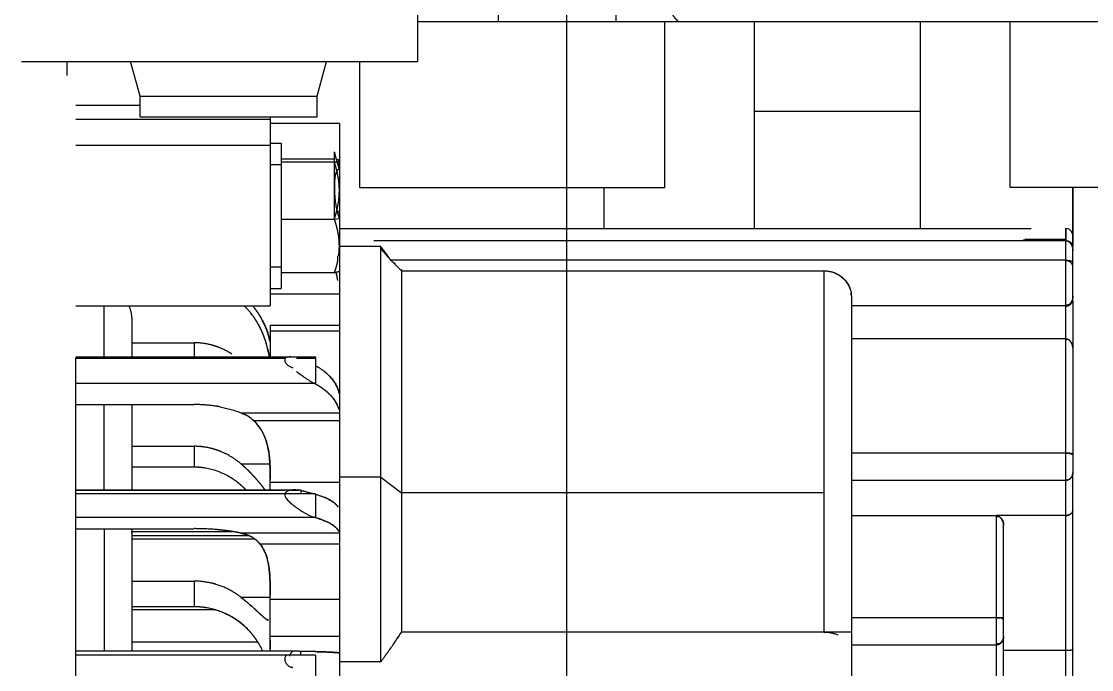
# Model space of a CAD drawing. Header units: millimetres. Extents: x 17886 to 18265, y -8727 to -7321.
# Drawn here: x 17935.993 to 17936.767, y -8657.252 to -8656.784 of the extents above; entities that cross this region are included whole.
import ezdxf

# ---------------------------------------------------------------- set-up
doc = ezdxf.new("R2010")
doc.units = ezdxf.units.MM
doc.linetypes.add('EPL_DASH', pattern=[1, 0.5, -0.5])
for name, color, linetype in [('2620532_DKREDXF_CONTINUOUS_LINE', 7, 'Continuous'), ('2706792_BM04DXF_CONTINUOUS_LINE', 7, 'Continuous'), ('3884027_DKREDXF_CONTINUOUS_LINE', 7, 'Continuous'), ('5D1026_DKVG0DXF_CONTINUOUS_LINE', 7, 'Continuous')]:
    doc.layers.add(name, color=color, linetype=linetype)
doc.layers.add('CRTANJE', color=4, linetype='Continuous', lineweight=30)

msp = doc.modelspace()

# ---------------------------------------------------------------- linework, layer by layer
at = {"layer": '2620532_DKREDXF_CONTINUOUS_LINE', "color": 7, "linetype": 'EPL_DASH'}
for p, q in [((17936.07897, -8656.83757), (17936.07215, -8656.81257)), ((17936.20697, -8656.83757), (17936.21379, -8656.81257)), ((17936.07897, -8656.85257), (17936.07897, -8656.83757)), ((17936.07897, -8656.83757), (17936.20697, -8656.83757)), ((17936.20697, -8656.85257), (17936.20697, -8656.83757)), ((17936.07897, -8656.85257), (17936.20697, -8656.85257))]:
    msp.add_line(p, q, dxfattribs=at)
at = {"layer": '2706792_BM04DXF_CONTINUOUS_LINE', "color": 7, "linetype": 'EPL_DASH'}
msp.add_line((17936.03247, -8658.52691), (17936.03247, -8656.81257), dxfattribs=at)
at = {"layer": '3884027_DKREDXF_CONTINUOUS_LINE', "color": 6, "linetype": 'EPL_DASH'}
for p, q in [((17936.33797, -8656.78357), (17936.33797, -8656.77057)), ((17936.42297, -8656.78357), (17936.42297, -8656.77057)), ((17936.45812, -8656.90357), (17936.45812, -8656.78357)), ((17936.45812, -8656.78357), (17939.08297, -8656.78357)), ((17936.52297, -8656.93335), (17936.52297, -8656.78357)), ((17936.64297, -8656.93335), (17936.64297, -8656.78357)), ((17936.70782, -8656.90357), (17936.70782, -8656.78357)), ((17936.2378, -8656.90357), (17936.2378, -8656.81257)), ((17936.64297, -8656.84873), (17936.52297, -8656.84873)), ((17936.17297, -8656.87168), (17936.18097, -8656.87168)), ((17936.21941, -8656.87799), (17936.21937, -8656.87794)), ((17936.2378, -8656.90357), (17936.45812, -8656.90357)), ((17936.41404, -8656.90357), (17936.41404, -8656.93335)), ((17936.99297, -8656.90357), (17936.70782, -8656.90357)), ((17936.75295, -8656.90357), (17936.75295, -8656.93857)), ((17936.75297, -8656.93853), (17936.75297, -8656.90357)), ((17936.22297, -8656.93335), (17936.74797, -8656.93335)), ((17936.75033, -8656.93373), (17936.74797, -8656.93335)), ((17936.7519, -8656.93511), (17936.75033, -8656.93373)), ((17936.75297, -8656.93938), (17936.75297, -8656.93835)), ((17936.17297, -8656.97668), (17936.18097, -8656.97668)), ((17936.17297, -8657.00317), (17936.22297, -8657.00317)), ((17936.03247, -8657.02619), (17936.20578, -8657.02619)), ((17936.75297, -8657.10994), (17936.75297, -8657.11013)), ((17936.75297, -8657.11181), (17936.75297, -8657.11054)), ((17936.03247, -8657.12231), (17936.19501, -8657.12231)), ((17936.70297, -8657.14771), (17936.70297, -8657.14796)), ((17936.07297, -8657.1524), (17936.14583, -8657.1524)), ((17936.19379, -8657.23899), (17936.19499, -8657.23899))]:
    msp.add_line(p, q, dxfattribs=at)
at = {"layer": '3884027_DKREDXF_CONTINUOUS_LINE', "color": 7, "linetype": 'EPL_DASH'}
for p, q in [((17936.27957, -8656.78357), (17936.45812, -8656.78357)), ((17936.07897, -8656.84432), (17936.03247, -8656.84432)), ((17936.17297, -8656.85257), (17936.17297, -8656.98922)), ((17936.17297, -8656.85457), (17936.03247, -8656.85457)), ((17936.22297, -8656.85746), (17936.17297, -8656.85746)), ((17936.22297, -8656.85746), (17936.22297, -8658.22298)), ((17936.17297, -8656.87331), (17936.03247, -8656.87331)), ((17936.18097, -8656.87168), (17936.18097, -8656.97668)), ((17936.2194, -8656.88308), (17936.18097, -8656.88308)), ((17936.21937, -8656.87796), (17936.21937, -8656.87794)), ((17936.2194, -8656.87798), (17936.21937, -8656.87796)), ((17936.21938, -8656.89963), (17936.21938, -8656.87805)), ((17936.18097, -8656.88716), (17936.17297, -8656.88716)), ((17936.2194, -8656.88537), (17936.18097, -8656.88537)), ((17936.21938, -8656.90307), (17936.21938, -8656.89963)), ((17936.21938, -8656.9062), (17936.21938, -8656.90307)), ((17936.21938, -8656.92646), (17936.21938, -8656.9062)), ((17936.22295, -8656.92219), (17936.22164, -8656.92208)), ((17936.18097, -8656.92646), (17936.2194, -8656.92646)), ((17936.2194, -8656.92646), (17936.22295, -8656.92616)), ((17936.74797, -8656.94215), (17936.74797, -8656.93335)), ((17936.74797, -8656.93339), (17936.74797, -8656.93335)), ((17936.74797, -8656.93335), (17936.74797, -8656.93602)), ((17936.74797, -8656.93602), (17936.74797, -8656.93771)), ((17936.74797, -8656.93771), (17936.74797, -8656.93973)), ((17936.75297, -8656.93841), (17936.75297, -8656.93835)), ((17936.75297, -8656.93835), (17936.75297, -8656.93904)), ((17936.75297, -8656.93857), (17936.75297, -8656.93841)), ((17936.75297, -8656.98526), (17936.75297, -8656.93853)), ((17936.75297, -8656.93877), (17936.75297, -8656.93857)), ((17936.75297, -8656.93909), (17936.75297, -8656.93877)), ((17936.75297, -8656.93904), (17936.75297, -8656.93958)), ((17936.75297, -8656.94274), (17936.75297, -8656.93909)), ((17936.74797, -8656.94215), (17936.22297, -8656.94215)), ((17936.25297, -8656.94635), (17936.22297, -8656.94635)), ((17936.25297, -8657.24654), (17936.25297, -8656.94635)), ((17936.71797, -8656.94103), (17936.74797, -8656.94103)), ((17936.74797, -8656.93973), (17936.74797, -8656.9409)), ((17936.74797, -8656.9409), (17936.74797, -8656.94215)), ((17936.74797, -8657.3776), (17936.74797, -8656.94223)), ((17936.75297, -8656.93958), (17936.75297, -8656.94534)), ((17936.75297, -8656.94362), (17936.75297, -8656.94274)), ((17936.75297, -8656.94458), (17936.75297, -8656.94362)), ((17936.75297, -8656.94601), (17936.75297, -8656.94458)), ((17936.75297, -8656.94534), (17936.75297, -8656.94627)), ((17936.75297, -8656.94917), (17936.75297, -8656.94601)), ((17936.25297, -8656.94812), (17936.25815, -8656.95398)), ((17936.25815, -8656.95398), (17936.26078, -8656.95696)), ((17936.18097, -8656.96119), (17936.17297, -8656.96119)), ((17936.26016, -8656.95631), (17936.26797, -8656.96388)), ((17936.74797, -8656.95631), (17936.26016, -8656.95631)), ((17936.75296, -8656.95751), (17936.75297, -8656.9576)), ((17936.2194, -8656.96527), (17936.18097, -8656.96527)), ((17936.26797, -8656.96299), (17936.26797, -8657.22506)), ((17936.26797, -8656.96388), (17936.57297, -8656.96388)), ((17936.57297, -8656.96388), (17936.57297, -8657.22506)), ((17936.2229, -8656.98082), (17936.17297, -8656.98082)), ((17936.59297, -8656.9822), (17936.59297, -8657.26001)), ((17936.75297, -8656.98232), (17936.75295, -8656.98293)), ((17936.75296, -8656.98555), (17936.75297, -8656.98526)), ((17936.75297, -8656.98555), (17936.75297, -8657.10994)), ((17936.03247, -8656.98922), (17936.17297, -8656.98922)), ((17936.05297, -8657.02619), (17936.05297, -8656.98922)), ((17936.74797, -8656.98927), (17936.59297, -8656.98927)), ((17936.07297, -8656.998), (17936.07297, -8657.02619)), ((17936.17297, -8657.00317), (17936.17297, -8657.02619)), ((17936.22297, -8657.00748), (17936.17297, -8657.00748)), ((17936.07297, -8657.01593), (17936.11797, -8657.01593)), ((17936.11797, -8657.01593), (17936.11797, -8657.02688)), ((17936.74797, -8657.01296), (17936.59297, -8657.01296)), ((17936.75297, -8657.01991), (17936.75295, -8657.0193)), ((17936.18356, -8657.0273), (17936.03247, -8657.0273)), ((17936.20578, -8657.0273), (17936.19202, -8657.0273)), ((17936.20578, -8657.0262), (17936.20578, -8657.04512)), ((17936.03247, -8657.04512), (17936.20578, -8657.04512)), ((17936.03247, -8657.06056), (17936.11797, -8657.06056)), ((17936.05297, -8657.12262), (17936.05297, -8657.06056)), ((17936.07297, -8657.06056), (17936.07297, -8657.12262)), ((17936.22291, -8657.06678), (17936.15241, -8657.06678)), ((17936.22297, -8657.07231), (17936.1612, -8657.07231)), ((17936.07297, -8657.09075), (17936.11797, -8657.09075)), ((17936.11797, -8657.09075), (17936.11797, -8657.10588)), ((17936.74797, -8657.09569), (17936.59297, -8657.09569)), ((17936.75297, -8657.09698), (17936.75295, -8657.09686)), ((17936.11797, -8657.10588), (17936.07297, -8657.10588)), ((17936.12629, -8657.10658), (17936.12624, -8657.10657)), ((17936.17297, -8657.10373), (17936.15218, -8657.10373)), ((17936.17297, -8657.12262), (17936.17297, -8657.10268)), ((17936.22297, -8657.11701), (17936.17297, -8657.11701)), ((17936.25297, -8657.11301), (17936.22297, -8657.11301)), ((17936.25297, -8657.11301), (17936.26797, -8657.12433)), ((17936.25297, -8657.11301), (17936.26797, -8657.12433)), ((17936.59297, -8657.11531), (17936.74797, -8657.11531)), ((17936.75296, -8657.11035), (17936.75297, -8657.10994)), ((17936.75297, -8657.10994), (17936.75297, -8657.11016)), ((17936.75297, -8657.37065), (17936.75297, -8657.11181)), ((17936.18359, -8657.12262), (17936.03247, -8657.12262)), ((17936.1938, -8657.12262), (17936.18749, -8657.12262)), ((17936.19501, -8657.12231), (17936.19501, -8657.12522)), ((17936.19791, -8657.12343), (17936.1979, -8657.12343)), ((17936.57297, -8657.12433), (17936.26797, -8657.12433)), ((17936.20571, -8657.12522), (17936.03247, -8657.12522)), ((17936.20545, -8657.12533), (17936.20507, -8657.12522)), ((17936.20571, -8657.12522), (17936.20571, -8657.14201)), ((17936.75296, -8657.13756), (17936.75297, -8657.13731)), ((17936.03247, -8657.14201), (17936.20571, -8657.14201)), ((17936.69797, -8657.141), (17936.59297, -8657.141)), ((17936.74797, -8657.14083), (17936.69797, -8657.14083)), ((17936.69797, -8657.25988), (17936.69797, -8657.141)), ((17936.70297, -8657.14796), (17936.70295, -8657.14734)), ((17936.70297, -8657.5317), (17936.70297, -8657.14796)), ((17936.03247, -8657.15032), (17936.11797, -8657.15032)), ((17936.05297, -8657.15032), (17936.05297, -8657.23899)), ((17936.07297, -8657.15032), (17936.07297, -8657.23899)), ((17936.07297, -8657.15531), (17936.1575, -8657.15531)), ((17936.22291, -8657.15365), (17936.15242, -8657.15365)), ((17936.16197, -8657.15791), (17936.07297, -8657.15791)), ((17936.22297, -8657.16158), (17936.16577, -8657.16158)), ((17936.17297, -8657.23899), (17936.17297, -8657.183)), ((17936.07297, -8657.18825), (17936.11797, -8657.18825)), ((17936.11797, -8657.18825), (17936.11797, -8657.20677)), ((17936.17297, -8657.20011), (17936.15212, -8657.20011)), ((17936.22297, -8657.20151), (17936.17297, -8657.20151)), ((17936.11797, -8657.20677), (17936.07297, -8657.20677)), ((17936.13295, -8657.20893), (17936.07297, -8657.20893)), ((17936.69858, -8657.21469), (17936.59297, -8657.21469)), ((17936.70296, -8657.21442), (17936.70297, -8657.2144)), ((17936.59297, -8657.22506), (17936.26797, -8657.22506)), ((17936.16399, -8657.23231), (17936.07297, -8657.23231)), ((17936.22297, -8657.2282), (17936.17297, -8657.2282)), ((17936.70297, -8657.229), (17936.70296, -8657.22933)), ((17936.19379, -8657.23899), (17936.03247, -8657.23899)), ((17936.19379, -8657.23899), (17936.19502, -8657.23901)), ((17936.19505, -8657.23901), (17936.19379, -8657.23899)), ((17936.19499, -8657.23899), (17936.19499, -8657.24189)), ((17936.19789, -8657.23906), (17936.19505, -8657.23901)), ((17936.59297, -8657.23437), (17936.69797, -8657.23437)), ((17936.74797, -8657.23842), (17936.70297, -8657.23842)), ((17936.75297, -8657.23778), (17936.75296, -8657.23783)), ((17936.20577, -8657.24189), (17936.03247, -8657.24189)), ((17936.20577, -8657.24189), (17936.20577, -8657.25899)), ((17936.25297, -8657.24654), (17936.22297, -8657.24654))]:
    msp.add_line(p, q, dxfattribs=at)
at = {"layer": '3884027_DKREDXF_CONTINUOUS_LINE', "color": 6, "linetype": 'EPL_DASH'}
for points in [[(17936.75297, -8656.93835), (17936.75272, -8656.93681), (17936.7519, -8656.93511)], [(17936.75285, -8656.9391), (17936.75279, -8656.93917), (17936.75265, -8656.93915)], [(17936.75297, -8656.93835), (17936.7529, -8656.93897), (17936.75285, -8656.9391)]]:
    msp.add_lwpolyline(points, dxfattribs=at)
at = {"layer": '3884027_DKREDXF_CONTINUOUS_LINE', "color": 7, "linetype": 'EPL_DASH'}
for points in [[(17936.74797, -8656.94223), (17936.74854, -8656.94228), (17936.74912, -8656.94242), (17936.74968, -8656.94265), (17936.75025, -8656.943), (17936.7508, -8656.94346), (17936.75134, -8656.94405), (17936.75183, -8656.94477), (17936.75227, -8656.94563), (17936.75262, -8656.94663)], [(17936.75262, -8656.94663), (17936.75279, -8656.94735), (17936.75292, -8656.94822), (17936.75297, -8656.94919)], [(17936.74797, -8656.95631), (17936.74854, -8656.95632), (17936.74912, -8656.95635), (17936.74969, -8656.95639), (17936.75025, -8656.95645), (17936.75081, -8656.95654), (17936.75134, -8656.95665), (17936.75184, -8656.95678), (17936.75227, -8656.95694), (17936.75262, -8656.95712)], [(17936.75262, -8656.95712), (17936.75279, -8656.95726), (17936.75292, -8656.95743), (17936.75296, -8656.95751)], [(17936.18359, -8657.12522), (17936.18352, -8657.12568), (17936.18353, -8657.12614), (17936.18362, -8657.12664), (17936.18381, -8657.12717), (17936.1841, -8657.12776), (17936.18451, -8657.12838), (17936.18505, -8657.12908), (17936.18574, -8657.12986)], [(17936.69858, -8657.21469), (17936.69918, -8657.21469), (17936.69976, -8657.21468), (17936.70034, -8657.21467), (17936.70088, -8657.21465), (17936.70139, -8657.21462), (17936.70185, -8657.2146), (17936.70224, -8657.21456), (17936.70256, -8657.21453)], [(17936.70256, -8657.21453), (17936.70278, -8657.21449), (17936.70292, -8657.21445), (17936.70296, -8657.21442)], [(17936.18456, -8657.24189), (17936.18416, -8657.24238), (17936.18386, -8657.24287), (17936.18366, -8657.24335), (17936.18354, -8657.24383)]]:
    msp.add_lwpolyline(points, dxfattribs=at)
for centre, radius, start, end in [((17936.34032, -8656.84971), 0.12427, 195.70192, 196.51202), ((17936.33968, -8656.84991), 0.1236, 196.5058, 198.35312), ((17936.37472, -8656.83317), 0.16156, 198.6647, 199.43091), ((17936.21099, -8656.83683), 0.04926, 279.82804, 280.65018), ((17936.15196, -8656.90839), 0.07121, 9.76947, 13.98949), ((17936.35938, -8656.83858), 0.14529, 199.43453, 200.11634), ((17936.33351, -8656.85194), 0.11711, 198.35926, 199.23711), ((17936.27561, -8656.90271), 0.05623, 176.54547, 178.39542), ((17936.26396, -8656.902), 0.04456, 174.40577, 176.55523), ((17936.25313, -8656.90094), 0.03368, 171.85096, 174.41956), ((17936.16392, -8656.90632), 0.05908, 5.08625, 9.75993), ((17936.28719, -8656.90305), 0.06781, 178.38802, 180.01562), ((17936.16801, -8656.90589), 0.05496, 0.23242, 5.01601), ((17936.16725, -8656.9059), 0.05571, 355.48996, 0.23287), ((17936.15575, -8656.90427), 0.06734, 346.11923, 350.72855), ((17936.16368, -8656.90557), 0.05931, 350.73681, 355.44951), ((17936.25723, -8656.90947), 0.03657, 197.68459, 200.36672), ((17936.13412, -8656.95541), 0.09006, 16.47626, 18.74855), ((17936.14798, -8656.95126), 0.07559, 14.99308, 16.44344), ((17936.25124, -8656.91494), 0.03043, 198.35461, 201.63665), ((17936.16917, -8656.9463), 0.05381, 6.08151, 10.6448), ((17936.17304, -8656.94588), 0.04992, 356.60012, 6.06385), ((17936.17134, -8656.94574), 0.05163, 351.89674, 356.55738), ((17936.16097, -8657.02114), 0.11842, 33.1812, 35.1319), ((17936.14679, -8656.98373), 0.07614, 11.17731, 14.21081), ((17936.14684, -8656.98372), 0.0761, 12.99692, 14.2132), ((17936.14626, -8656.98385), 0.07669, 9.78081, 12.99438), ((17936.57579, -8656.98223), 0.01718, 0.10344, 7.02351), ((17936.11266, -8657.03115), 0.05909, 35.0008, 45.23107), ((17936.11285, -8657.03098), 0.05884, 35.02122, 45.24041), ((17936.10682, -8657.0327), 0.06897, 36.47133, 39.08482), ((17936.10774, -8657.03194), 0.06778, 35.93841, 39.07831), ((17936.10895, -8657.03118), 0.06636, 31.16523, 36.50541), ((17936.11028, -8657.03284), 0.06201, 31.47913, 35.06075), ((17936.11067, -8657.03259), 0.06155, 31.64379, 35.04088), ((17936.10929, -8657.03343), 0.06316, 26.89389, 31.63568), ((17936.10896, -8657.03364), 0.06356, 26.72152, 31.47942), ((17936.11207, -8657.02922), 0.06267, 28.54218, 31.1145), ((17936.1074, -8657.03439), 0.06528, 22.09856, 26.89383), ((17936.10791, -8657.03417), 0.06473, 21.97913, 26.72273), ((17936.11792, -8657.06562), 0.04969, 75.84998, 89.93881), ((17936.11796, -8657.06543), 0.0495, 75.88549, 89.98661), ((17936.1046, -8657.03548), 0.06828, 12.63589, 22.06494), ((17936.11758, -8657.06667), 0.05079, 71.14577, 75.81276), ((17936.11776, -8657.0662), 0.05029, 71.16922, 75.84283), ((17936.11735, -8657.06739), 0.05155, 68.85534, 71.15815), ((17936.11765, -8657.06653), 0.05064, 68.82509, 71.16947), ((17936.11701, -8657.06801), 0.05225, 57.2311, 68.75884), ((17936.11718, -8657.0677), 0.05191, 57.20808, 68.80803), ((17936.11313, -8657.03359), 0.05955, 10.20923, 12.6503), ((17936.33125, -8656.84937), 0.23343, 233.38237, 234.04993), ((17936.32524, -8656.85767), 0.22318, 234.04866, 234.71282), ((17936.18772, -8657.0681), 0.03976, 47.21159, 52.44745), ((17936.17806, -8657.09629), 0.0576, 58.82882, 62.67201), ((17936.17841, -8657.09565), 0.05687, 58.75349, 62.68072), ((17936.18229, -8657.0893), 0.04944, 54.73917, 58.83304), ((17936.1823, -8657.08925), 0.04938, 54.41476, 58.76267), ((17936.11796, -8657.1698), 0.10924, 87.85295, 89.99498), ((17936.118, -8657.16782), 0.10726, 87.83399, 90.0155), ((17936.11824, -8657.16328), 0.10271, 81.12965, 87.87329), ((17936.11827, -8657.16303), 0.10246, 81.12236, 87.88252), ((17936.11909, -8657.15736), 0.09673, 79.48448, 81.08804), ((17936.11921, -8657.15659), 0.09596, 79.47227, 81.08854), ((17936.14152, -8657.09371), 0.02908, 41.64139, 47.39727), ((17936.14166, -8657.0936), 0.0289, 42.0271, 47.44272), ((17936.14054, -8657.09456), 0.03037, 31.22226, 41.60808), ((17936.13822, -8657.09597), 0.03309, 26.67475, 31.22904), ((17936.13489, -8657.09764), 0.03682, 22.24076, 26.67695), ((17936.11792, -8657.14192), 0.05117, 76.29698, 89.94247), ((17936.11796, -8657.14173), 0.05098, 76.32843, 89.99093), ((17936.11765, -8657.14272), 0.05202, 71.71054, 76.25089), ((17936.11785, -8657.14219), 0.05145, 71.73448, 76.28852), ((17936.11746, -8657.14333), 0.05266, 70.07689, 71.7215), ((17936.11781, -8657.1423), 0.05157, 70.05423, 71.73363), ((17936.11753, -8657.14313), 0.05244, 67.20885, 70.07785), ((17936.11768, -8657.14265), 0.05194, 67.15595, 70.05286), ((17936.1175, -8657.14313), 0.05245, 58.06906, 67.17801), ((17936.11723, -8657.14365), 0.05303, 58.10895, 67.12299), ((17936.11589, -8657.14567), 0.05546, 49.12557, 58.04077), ((17936.11629, -8657.14516), 0.05481, 49.09715, 58.11229), ((17936.11794, -8657.15602), 0.05015, 80.41122, 89.96148), ((17936.11793, -8657.15587), 0.04999, 80.43638, 89.95486), ((17936.07583, -8657.19159), 0.1164, 46.96335, 49.00893), ((17936.07879, -8657.18831), 0.11198, 43.1855, 49.05232), ((17936.07972, -8657.18742), 0.11069, 43.22974, 46.96332), ((17936.04663, -8657.10978), 0.1263, 1.84878, 3.00052), ((17936.11638, -8657.1594), 0.05388, 51.74757, 61.27289), ((17936.11644, -8657.15932), 0.05378, 51.54086, 61.122), ((17936.11489, -8657.16128), 0.05628, 43.4252, 51.73632), ((17936.07797, -8657.18904), 0.11308, 41.66127, 43.22192), ((17936.07925, -8657.18792), 0.11138, 41.61925, 43.20154), ((17936.07952, -8657.18767), 0.11101, 40.16646, 41.66558), ((17936.07917, -8657.18796), 0.11146, 40.16416, 41.60946), ((17936.07783, -8657.18911), 0.11323, 39.54248, 40.16767), ((17936.08022, -8657.18707), 0.11009, 39.5163, 40.15894), ((17936.07801, -8657.18889), 0.11295, 38.86367, 39.51639), ((17936.07815, -8657.18884), 0.11281, 38.88992, 39.54297), ((17935.77585, -8657.11357), 0.39711, 359.98965, 0.45152), ((17936.11484, -8657.16131), 0.05633, 43.41444, 51.52689), ((17936.07346, -8657.19251), 0.11877, 36.04789, 38.84533), ((17936.17077, -8657.25), 0.12945, 77.89442, 79.19567), ((17936.19948, -8657.15953), 0.03426, 61.15849, 63.53447), ((17936.20214, -8657.15469), 0.02873, 58.42024, 61.1655), ((17936.24204, -8657.06533), 0.08583, 235.94505, 237.66292), ((17936.18284, -8657.22034), 0.08126, 72.07148, 74.58087), ((17936.18305, -8657.21946), 0.08036, 72.01937, 74.55914), ((17936.18808, -8657.20401), 0.0641, 69.05805, 72.03273), ((17936.06362, -8657.15363), 0.00935, 0.07263, 9.21527), ((17936.06306, -8657.15363), 0.00991, 0.04138, 8.6651), ((17936.11811, -8657.34357), 0.19326, 85.67341, 90.04087), ((17936.11815, -8657.34239), 0.19208, 85.66059, 90.05506), ((17936.11886, -8657.33163), 0.18129, 85.18801, 85.62668), ((17936.11927, -8657.32658), 0.17622, 84.12926, 85.63369), ((17936.11952, -8657.32401), 0.17365, 84.12459, 85.19373), ((17936.12122, -8657.30775), 0.15729, 82.48434, 84.13381), ((17936.12128, -8657.30723), 0.15677, 82.48098, 84.13568), ((17936.12288, -8657.29486), 0.1443, 81.82676, 82.46752), ((17936.12296, -8657.29415), 0.14359, 81.81947, 82.46324), ((17936.12398, -8657.28726), 0.13662, 80.70027, 81.83164), ((17936.12398, -8657.28715), 0.13651, 80.69229, 81.82396), ((17936.12576, -8657.27635), 0.12557, 79.33291, 80.69644), ((17936.12591, -8657.27554), 0.12474, 79.33225, 80.70487), ((17936.12851, -8657.26187), 0.11082, 77.54011, 79.34343), ((17936.12887, -8657.25992), 0.10885, 77.50906, 79.34403), ((17936.14742, -8657.17835), 0.02517, 65.06536, 71.51161), ((17936.1484, -8657.17607), 0.02269, 58.22986, 64.87213), ((17936.14863, -8657.17573), 0.02229, 58.27691, 65.04664), ((17936.14895, -8657.17517), 0.02163, 51.60062, 58.21913), ((17936.14919, -8657.17479), 0.02119, 51.46775, 58.23108), ((17936.14915, -8657.17484), 0.02125, 44.99974, 51.45732), ((17936.14925, -8657.17479), 0.02115, 45.10178, 51.58931), ((17936.14873, -8657.17525), 0.02184, 38.74203, 44.99072), ((17936.14919, -8657.17485), 0.02123, 38.6584, 45.0909), ((17936.12676, -8657.18401), 0.04566, 11.3619, 14.6327), ((17936.12673, -8657.18399), 0.04568, 11.33613, 14.6049), ((17936.04391, -8657.1923), 0.12901, 1.7502, 3.26692), ((17936.11793, -8657.24378), 0.05553, 77.42989, 89.95849), ((17936.11798, -8657.24353), 0.05528, 77.45536, 90.00924), ((17936.11782, -8657.24389), 0.05567, 73.16798, 77.37714), ((17936.11803, -8657.24329), 0.05503, 73.19201, 77.4167), ((17936.11801, -8657.24324), 0.05499, 60.37701, 73.162), ((17936.11808, -8657.2431), 0.05483, 60.3764, 73.1927), ((17935.98439, -8657.19417), 0.18856, 0.95442, 1.76718), ((17936.11772, -8657.2436), 0.05545, 51.65803, 60.30296), ((17936.1181, -8657.24308), 0.0548, 51.63278, 60.37399), ((17936.04115, -8657.33964), 0.17827, 50.22364, 51.50654), ((17936.11795, -8657.2608), 0.05403, 85.52389, 89.97943), ((17936.11797, -8657.26073), 0.05396, 85.5355, 89.99662), ((17936.11792, -8657.26127), 0.0545, 81.10642, 85.52883), ((17936.11795, -8657.26103), 0.05426, 81.04444, 85.54053), ((17936.11786, -8657.26128), 0.05452, 63.02717, 81.04741), ((17936.11786, -8657.26134), 0.05458, 62.89703, 80.9997), ((17936.03446, -8657.34761), 0.18868, 48.15316, 50.20881), ((17935.96981, -8657.42012), 0.28582, 47.63347, 48.19612), ((17935.80084, -8657.60533), 0.53653, 47.34708, 47.62935), ((17936.11722, -8657.26188), 0.05538, 39.15532, 44.03698), ((17936.11744, -8657.26166), 0.05507, 38.98764, 43.84198), ((17935.91018, -8656.99101), 0.42754, 324.48837, 326.8087), ((17935.91534, -8656.9945), 0.42132, 324.46711, 326.82144), ((17936.11707, -8657.26201), 0.05557, 34.24559, 39.1562), ((17936.1167, -8657.26226), 0.05603, 34.09293, 38.98807), ((17936.11619, -8657.26256), 0.05661, 24.61369, 34.21215), ((17936.11631, -8657.26252), 0.05649, 24.62542, 34.09359), ((17935.23333, -8657.23184), 0.93964, 359.93646, 0.05141), ((17936.68968, -8657.2274), 0.01329, 356.23979, 359.68326), ((17936.14794, -8657.23593), 0.02498, 355.21971, 356.82224), ((17936.14849, -8657.23603), 0.02443, 355.32562, 356.95956), ((17936.17175, -8658.66087), 1.42205, 88.94684, 89.06254), ((17936.17556, -8658.45589), 1.21704, 88.76533, 88.94862), ((17936.18073, -8658.21677), 0.97786, 88.55172, 88.76621), ((17935.86814, -8656.96103), 0.47918, 323.42806, 324.49129), ((17935.87694, -8656.96747), 0.46827, 323.41851, 324.50649)]:
    msp.add_arc(centre, radius, start, end, dxfattribs=at)
at = {"layer": '3884027_DKREDXF_CONTINUOUS_LINE', "color": 6, "linetype": 'EPL_DASH'}
msp.add_arc((17936.05297, -8656.998), 0.02, 0, 26.34602, dxfattribs=at)
msp.add_open_spline([(17936.46799, -8656.78365), (17936.46721, -8656.78302), (17936.46579, -8656.7816), (17936.46467, -8656.77996), (17936.46414, -8656.77911)], degree=3, knots=[0, 0, 0, 0, 0.502139, 1, 1, 1, 1], dxfattribs=at)
at = {"layer": '3884027_DKREDXF_CONTINUOUS_LINE', "color": 7, "linetype": 'EPL_DASH'}
for points, knots in [([(17936.21938, -8656.87805), (17936.21944, -8656.8786), (17936.21991, -8656.88036), (17936.22034, -8656.88212), (17936.22069, -8656.88334)], [0, 0, 0, 0, 0.302732, 1, 1, 1, 1]), ([(17936.21954, -8656.87834), (17936.21951, -8656.87826), (17936.21947, -8656.87814), (17936.21942, -8656.87802), (17936.2194, -8656.87798)], [0, 0, 0, 0, 0.64543, 1, 1, 1, 1]), ([(17936.22009, -8656.88524), (17936.22029, -8656.88521), (17936.22065, -8656.88513), (17936.22101, -8656.88506), (17936.22119, -8656.88502)], [0, 0, 0, 0, 0.522111, 1, 1, 1, 1]), ([(17936.22297, -8656.88418), (17936.22293, -8656.88396), (17936.2221, -8656.88367), (17936.2215, -8656.8835), (17936.22103, -8656.8834)], [0, 0, 0, 0, 0.318615, 1, 1, 1, 1]), ([(17936.22119, -8656.88502), (17936.22128, -8656.885), (17936.22145, -8656.88495), (17936.22162, -8656.88491), (17936.2217, -8656.88489)], [0, 0, 0, 0, 0.517065, 1, 1, 1, 1]), ([(17936.2217, -8656.88489), (17936.22191, -8656.88483), (17936.22227, -8656.88473), (17936.22261, -8656.88459), (17936.22275, -8656.88451)], [0, 0, 0, 0, 0.582538, 1, 1, 1, 1]), ([(17936.22275, -8656.88451), (17936.2228, -8656.88447), (17936.2229, -8656.88441), (17936.22296, -8656.88431), (17936.22297, -8656.88426)], [0, 0, 0, 0, 0.588683, 1, 1, 1, 1]), ([(17936.22106, -8656.89118), (17936.22081, -8656.8902), (17936.22029, -8656.88825), (17936.21971, -8656.88633), (17936.2194, -8656.88537)], [0, 0, 0, 0, 0.499827, 1, 1, 1, 1]), ([(17936.22116, -8656.89162), (17936.22079, -8656.89219), (17936.22022, -8656.8937), (17936.21992, -8656.89526), (17936.21979, -8656.89616)], [0, 0, 0, 0, 0.429007, 1, 1, 1, 1]), ([(17936.22295, -8656.89053), (17936.22261, -8656.89051), (17936.22186, -8656.89072), (17936.22137, -8656.8913), (17936.22116, -8656.89162)], [0, 0, 0, 0, 0.46325, 1, 1, 1, 1]), ([(17936.22235, -8656.88843), (17936.22245, -8656.88843), (17936.22265, -8656.88846), (17936.22285, -8656.88851), (17936.22295, -8656.88855)], [0, 0, 0, 0, 0.480761, 1, 1, 1, 1]), ([(17936.2194, -8656.92646), (17936.21972, -8656.92546), (17936.22033, -8656.92346), (17936.22087, -8656.92144), (17936.22112, -8656.92042)], [0, 0, 0, 0, 0.500431, 1, 1, 1, 1]), ([(17936.22117, -8656.92019), (17936.22133, -8656.92094), (17936.22169, -8656.92239), (17936.22212, -8656.92383), (17936.22235, -8656.92452)], [0, 0, 0, 0, 0.512256, 1, 1, 1, 1]), ([(17936.22206, -8656.93636), (17936.22191, -8656.93558), (17936.22159, -8656.93402), (17936.2212, -8656.93248), (17936.221, -8656.93171)], [0, 0, 0, 0, 0.499358, 1, 1, 1, 1]), ([(17936.71678, -8656.94226), (17936.71692, -8656.94212), (17936.71719, -8656.94186), (17936.71746, -8656.9416), (17936.71759, -8656.94148)], [0, 0, 0, 0, 0.524706, 1, 1, 1, 1]), ([(17936.74797, -8656.94215), (17936.74924, -8656.94215), (17936.7517, -8656.94286), (17936.75297, -8656.94521), (17936.75297, -8656.94627)], [0, 0, 0, 0, 0.544609, 1, 1, 1, 1]), ([(17936.2218, -8656.95672), (17936.22188, -8656.95611), (17936.22199, -8656.95489), (17936.22197, -8656.95366), (17936.22192, -8656.95305)], [0, 0, 0, 0, 0.497536, 1, 1, 1, 1]), ([(17936.22013, -8656.96313), (17936.22048, -8656.96207), (17936.22116, -8656.95997), (17936.22164, -8656.95781), (17936.2218, -8656.95672)], [0, 0, 0, 0, 0.502443, 1, 1, 1, 1]), ([(17936.26078, -8656.95695), (17936.26116, -8656.95721), (17936.26194, -8656.95774), (17936.26272, -8656.95827), (17936.26311, -8656.95855)], [0, 0, 0, 0, 0.496396, 1, 1, 1, 1]), ([(17936.7524, -8656.95886), (17936.75192, -8656.95814), (17936.75056, -8656.95697), (17936.74884, -8656.9564), (17936.74797, -8656.9564)], [0, 0, 0, 0, 0.498022, 1, 1, 1, 1]), ([(17936.75297, -8656.96052), (17936.75297, -8656.96023), (17936.75285, -8656.95964), (17936.75257, -8656.95911), (17936.7524, -8656.95886)], [0, 0, 0, 0, 0.478855, 1, 1, 1, 1]), ([(17936.2194, -8656.96527), (17936.21952, -8656.96491), (17936.21977, -8656.9642), (17936.22001, -8656.96349), (17936.22013, -8656.96313)], [0, 0, 0, 0, 0.499677, 1, 1, 1, 1]), ([(17936.22103, -8656.96495), (17936.22077, -8656.96501), (17936.22023, -8656.96512), (17936.21969, -8656.96522), (17936.2194, -8656.96527)], [0, 0, 0, 0, 0.473107, 1, 1, 1, 1]), ([(17936.2221, -8656.96468), (17936.22194, -8656.96473), (17936.22158, -8656.96483), (17936.22122, -8656.96491), (17936.22103, -8656.96495)], [0, 0, 0, 0, 0.459374, 1, 1, 1, 1]), ([(17936.22297, -8656.96417), (17936.22295, -8656.96428), (17936.22262, -8656.9645), (17936.22232, -8656.96461), (17936.2221, -8656.96468)], [0, 0, 0, 0, 0.347323, 1, 1, 1, 1]), ([(17936.57297, -8656.96388), (17936.57549, -8656.96388), (17936.58449, -8656.96522), (17936.59205, -8656.9737), (17936.59284, -8656.98013)], [0, 0, 0, 0, 0.280377, 1, 1, 1, 1]), ([(17936.57297, -8656.96388), (17936.57817, -8656.96388), (17936.58849, -8656.96754), (17936.59297, -8656.97761), (17936.59297, -8656.9822)], [0, 0, 0, 0, 0.531011, 1, 1, 1, 1]), ([(17936.74797, -8656.98938), (17936.74912, -8656.98938), (17936.75127, -8656.98848), (17936.75282, -8656.98659), (17936.75295, -8656.98555)], [0, 0, 0, 0, 0.524187, 1, 1, 1, 1]), ([(17936.17259, -8657.01417), (17936.17243, -8657.01324), (17936.17129, -8657.00806), (17936.16921, -8657.0031), (17936.16713, -8656.99928)], [0, 0, 0, 0, 0.178501, 1, 1, 1, 1]), ([(17936.16757, -8657.0001), (17936.16838, -8657.00165), (17936.17066, -8657.00648), (17936.17222, -8657.01166), (17936.17276, -8657.01521)], [0, 0, 0, 0, 0.327136, 1, 1, 1, 1]), ([(17936.17123, -8657.02055), (17936.17144, -8657.02149), (17936.17181, -8657.02337), (17936.1721, -8657.02526), (17936.17222, -8657.0262)], [0, 0, 0, 0, 0.507172, 1, 1, 1, 1]), ([(17936.1838, -8657.02728), (17936.18375, -8657.02735), (17936.18364, -8657.02752), (17936.18358, -8657.0277), (17936.18356, -8657.0278)], [0, 0, 0, 0, 0.495235, 1, 1, 1, 1]), ([(17936.18781, -8657.02619), (17936.18702, -8657.02618), (17936.18563, -8657.02624), (17936.18418, -8657.02678), (17936.1838, -8657.02728)], [0, 0, 0, 0, 0.560734, 1, 1, 1, 1]), ([(17936.21473, -8657.03892), (17936.21517, -8657.03932), (17936.216, -8657.04014), (17936.21679, -8657.04099), (17936.21717, -8657.04142)], [0, 0, 0, 0, 0.508375, 1, 1, 1, 1]), ([(17936.20325, -8657.04443), (17936.20346, -8657.04455), (17936.20388, -8657.04479), (17936.2043, -8657.04501), (17936.20451, -8657.04512)], [0, 0, 0, 0, 0.511354, 1, 1, 1, 1]), ([(17936.21083, -8657.04894), (17936.21179, -8657.04961), (17936.21358, -8657.05099), (17936.21525, -8657.05252), (17936.21602, -8657.0533)], [0, 0, 0, 0, 0.51572, 1, 1, 1, 1]), ([(17936.22153, -8657.06129), (17936.22116, -8657.06038), (17936.22024, -8657.05857), (17936.2191, -8657.0569), (17936.21846, -8657.05608)], [0, 0, 0, 0, 0.485906, 1, 1, 1, 1]), ([(17936.15497, -8657.06797), (17936.15455, -8657.06779), (17936.15367, -8657.06748), (17936.15277, -8657.06728), (17936.15231, -8657.06721)], [0, 0, 0, 0, 0.496259, 1, 1, 1, 1]), ([(17936.15241, -8657.06678), (17936.15284, -8657.06695), (17936.15369, -8657.06731), (17936.15453, -8657.06769), (17936.15494, -8657.06789)], [0, 0, 0, 0, 0.499482, 1, 1, 1, 1]), ([(17936.17276, -8657.10317), (17936.17271, -8657.1023), (17936.1726, -8657.10055), (17936.17244, -8657.0988), (17936.17234, -8657.09792)], [0, 0, 0, 0, 0.494375, 1, 1, 1, 1]), ([(17936.17252, -8657.09977), (17936.1726, -8657.10068), (17936.17273, -8657.10248), (17936.17282, -8657.10428), (17936.17285, -8657.10516)], [0, 0, 0, 0, 0.506659, 1, 1, 1, 1]), ([(17936.74797, -8657.09569), (17936.74858, -8657.09569), (17936.74971, -8657.09575), (17936.75083, -8657.09592), (17936.75135, -8657.09604)], [0, 0, 0, 0, 0.535909, 1, 1, 1, 1]), ([(17936.75169, -8657.09599), (17936.75125, -8657.09587), (17936.75013, -8657.09573), (17936.74901, -8657.09578), (17936.74836, -8657.09584)], [0, 0, 0, 0, 0.411556, 1, 1, 1, 1]), ([(17936.75135, -8657.09604), (17936.75153, -8657.09608), (17936.75188, -8657.09617), (17936.75221, -8657.09628), (17936.75236, -8657.09634)], [0, 0, 0, 0, 0.548119, 1, 1, 1, 1]), ([(17936.75249, -8657.09633), (17936.75238, -8657.09626), (17936.75212, -8657.09613), (17936.75184, -8657.09604), (17936.75169, -8657.09599)], [0, 0, 0, 0, 0.447975, 1, 1, 1, 1]), ([(17936.75236, -8657.09634), (17936.75253, -8657.09641), (17936.7528, -8657.09646), (17936.75291, -8657.0968), (17936.75286, -8657.09686)], [0, 0, 0, 0, 0.676082, 1, 1, 1, 1]), ([(17936.75296, -8657.09686), (17936.75293, -8657.09677), (17936.7528, -8657.09656), (17936.75261, -8657.09641), (17936.75249, -8657.09633)], [0, 0, 0, 0, 0.419003, 1, 1, 1, 1]), ([(17936.17296, -8657.11044), (17936.17295, -8657.10967), (17936.17293, -8657.10809), (17936.17289, -8657.10652), (17936.17287, -8657.10571)], [0, 0, 0, 0, 0.487378, 1, 1, 1, 1]), ([(17936.74797, -8657.11531), (17936.7484, -8657.11531), (17936.74928, -8657.11514), (17936.75008, -8657.11474), (17936.75046, -8657.11449)], [0, 0, 0, 0, 0.486867, 1, 1, 1, 1]), ([(17936.7506, -8657.11467), (17936.75024, -8657.11491), (17936.74942, -8657.11528), (17936.7485, -8657.11518), (17936.74808, -8657.11504)], [0, 0, 0, 0, 0.487989, 1, 1, 1, 1]), ([(17936.75046, -8657.11449), (17936.7512, -8657.11401), (17936.75243, -8657.11285), (17936.753, -8657.11112), (17936.75288, -8657.11036)], [0, 0, 0, 0, 0.533811, 1, 1, 1, 1]), ([(17936.75297, -8657.11016), (17936.75292, -8657.11102), (17936.75241, -8657.11272), (17936.75132, -8657.11417), (17936.7506, -8657.11467)], [0, 0, 0, 0, 0.496246, 1, 1, 1, 1]), ([(17936.16596, -8657.11802), (17936.16661, -8657.11883), (17936.1678, -8657.12035), (17936.16895, -8657.1219), (17936.16948, -8657.12262)], [0, 0, 0, 0, 0.538673, 1, 1, 1, 1]), ([(17936.18748, -8657.12261), (17936.18663, -8657.12278), (17936.18505, -8657.12319), (17936.18378, -8657.12449), (17936.18359, -8657.12522)], [0, 0, 0, 0, 0.535414, 1, 1, 1, 1]), ([(17936.19062, -8657.12231), (17936.1901, -8657.1223), (17936.18904, -8657.12235), (17936.188, -8657.1225), (17936.18748, -8657.12261)], [0, 0, 0, 0, 0.495411, 1, 1, 1, 1]), ([(17936.1938, -8657.12262), (17936.19327, -8657.12252), (17936.19221, -8657.12237), (17936.19115, -8657.12231), (17936.19062, -8657.12231)], [0, 0, 0, 0, 0.504068, 1, 1, 1, 1]), ([(17936.18574, -8657.12986), (17936.18637, -8657.13053), (17936.18772, -8657.13181), (17936.18918, -8657.13298), (17936.18992, -8657.13355)], [0, 0, 0, 0, 0.496556, 1, 1, 1, 1]), ([(17936.21474, -8657.12886), (17936.2143, -8657.12864), (17936.21338, -8657.12821), (17936.21245, -8657.1278), (17936.21196, -8657.1276)], [0, 0, 0, 0, 0.485991, 1, 1, 1, 1]), ([(17936.21474, -8657.12886), (17936.21517, -8657.12908), (17936.21599, -8657.1295), (17936.21679, -8657.12997), (17936.21717, -8657.1302)], [0, 0, 0, 0, 0.515684, 1, 1, 1, 1]), ([(17936.21717, -8657.1302), (17936.21754, -8657.13043), (17936.21823, -8657.13088), (17936.21891, -8657.13137), (17936.21922, -8657.13162)], [0, 0, 0, 0, 0.51734, 1, 1, 1, 1]), ([(17936.21922, -8657.13162), (17936.21891, -8657.13137), (17936.21824, -8657.13089), (17936.21755, -8657.13044), (17936.21719, -8657.13022)], [0, 0, 0, 0, 0.482829, 1, 1, 1, 1]), ([(17936.21922, -8657.13162), (17936.21951, -8657.13185), (17936.22006, -8657.13231), (17936.22057, -8657.13281), (17936.22081, -8657.13306)], [0, 0, 0, 0, 0.517823, 1, 1, 1, 1]), ([(17936.22081, -8657.13306), (17936.22057, -8657.13281), (17936.22006, -8657.13231), (17936.21951, -8657.13185), (17936.21922, -8657.13162)], [0, 0, 0, 0, 0.482215, 1, 1, 1, 1]), ([(17936.18992, -8657.13355), (17936.19059, -8657.13405), (17936.19193, -8657.13503), (17936.1933, -8657.13598), (17936.19398, -8657.13644)], [0, 0, 0, 0, 0.504971, 1, 1, 1, 1]), ([(17936.22081, -8657.13306), (17936.22104, -8657.1333), (17936.22147, -8657.1338), (17936.22185, -8657.13434), (17936.22202, -8657.1346)], [0, 0, 0, 0, 0.517959, 1, 1, 1, 1]), ([(17936.22201, -8657.1346), (17936.22185, -8657.13434), (17936.22147, -8657.1338), (17936.22104, -8657.1333), (17936.22081, -8657.13306)], [0, 0, 0, 0, 0.482083, 1, 1, 1, 1]), ([(17936.74797, -8657.14083), (17936.7491, -8657.14083), (17936.75113, -8657.14014), (17936.75281, -8657.13849), (17936.75295, -8657.13756)], [0, 0, 0, 0, 0.545448, 1, 1, 1, 1]), ([(17936.75206, -8657.1391), (17936.75154, -8657.13963), (17936.75024, -8657.14046), (17936.74874, -8657.14083), (17936.74797, -8657.14083)], [0, 0, 0, 0, 0.491836, 1, 1, 1, 1]), ([(17936.75297, -8657.13731), (17936.75297, -8657.13762), (17936.75276, -8657.1383), (17936.75232, -8657.13884), (17936.75206, -8657.1391)], [0, 0, 0, 0, 0.461964, 1, 1, 1, 1]), ([(17936.20318, -8657.1416), (17936.20339, -8657.14168), (17936.20381, -8657.14182), (17936.20424, -8657.14195), (17936.20444, -8657.14201)], [0, 0, 0, 0, 0.511846, 1, 1, 1, 1]), ([(17936.21601, -8657.14641), (17936.21673, -8657.1468), (17936.21805, -8657.14758), (17936.21928, -8657.14849), (17936.21983, -8657.14895)], [0, 0, 0, 0, 0.531903, 1, 1, 1, 1]), ([(17936.1554, -8657.15448), (17936.15491, -8657.15432), (17936.15393, -8657.15402), (17936.15292, -8657.15377), (17936.15242, -8657.15365)], [0, 0, 0, 0, 0.498275, 1, 1, 1, 1]), ([(17936.15242, -8657.15365), (17936.15339, -8657.15387), (17936.1553, -8657.15439), (17936.15714, -8657.15511), (17936.15803, -8657.15553)], [0, 0, 0, 0, 0.503014, 1, 1, 1, 1]), ([(17936.21983, -8657.14895), (17936.22043, -8657.14946), (17936.22146, -8657.15048), (17936.22225, -8657.15171), (17936.22251, -8657.15232)], [0, 0, 0, 0, 0.540154, 1, 1, 1, 1]), ([(17936.22247, -8657.15223), (17936.22223, -8657.1517), (17936.22156, -8657.15063), (17936.22069, -8657.14972), (17936.22019, -8657.14927)], [0, 0, 0, 0, 0.464842, 1, 1, 1, 1]), ([(17936.16437, -8657.21073), (17936.16489, -8657.21121), (17936.16589, -8657.21213), (17936.16689, -8657.21304), (17936.16736, -8657.21346)], [0, 0, 0, 0, 0.527639, 1, 1, 1, 1]), ([(17936.16736, -8657.21346), (17936.16791, -8657.21395), (17936.16888, -8657.2148), (17936.1699, -8657.21559), (17936.17037, -8657.21589)], [0, 0, 0, 0, 0.56906, 1, 1, 1, 1]), ([(17936.17106, -8657.21626), (17936.17095, -8657.21621), (17936.17071, -8657.21609), (17936.17048, -8657.21596), (17936.17036, -8657.21588)], [0, 0, 0, 0, 0.462341, 1, 1, 1, 1]), ([(17936.17037, -8657.21589), (17936.17049, -8657.21597), (17936.17071, -8657.2161), (17936.17095, -8657.21621), (17936.17106, -8657.21626)], [0, 0, 0, 0, 0.53699, 1, 1, 1, 1]), ([(17936.17106, -8657.21626), (17936.17115, -8657.2163), (17936.17133, -8657.21636), (17936.17151, -8657.21639), (17936.1716, -8657.2164)], [0, 0, 0, 0, 0.537784, 1, 1, 1, 1]), ([(17936.17165, -8657.21639), (17936.17156, -8657.21639), (17936.17135, -8657.21637), (17936.17116, -8657.2163), (17936.17106, -8657.21626)], [0, 0, 0, 0, 0.45862, 1, 1, 1, 1]), ([(17936.69797, -8657.21469), (17936.69927, -8657.21469), (17936.70036, -8657.21378), (17936.70266, -8657.21581), (17936.70237, -8657.21589)], [0, 0, 0, 0, 0.809604, 1, 1, 1, 1]), ([(17936.17297, -8657.231), (17936.17297, -8657.23189), (17936.17297, -8657.23354), (17936.17295, -8657.2352), (17936.17294, -8657.23597)], [0, 0, 0, 0, 0.536007, 1, 1, 1, 1]), ([(17936.17294, -8657.23596), (17936.17295, -8657.23548), (17936.17296, -8657.23445), (17936.17297, -8657.23342), (17936.17297, -8657.23288)], [0, 0, 0, 0, 0.474188, 1, 1, 1, 1]), ([(17936.17288, -8657.23731), (17936.1729, -8657.2371), (17936.17292, -8657.23665), (17936.17293, -8657.2362), (17936.17294, -8657.23596)], [0, 0, 0, 0, 0.481774, 1, 1, 1, 1]), ([(17936.17294, -8657.23597), (17936.17293, -8657.2362), (17936.17292, -8657.23665), (17936.1729, -8657.2371), (17936.17288, -8657.23732)], [0, 0, 0, 0, 0.518541, 1, 1, 1, 1]), ([(17936.19379, -8657.23899), (17936.19235, -8657.23897), (17936.18922, -8657.23802), (17936.18706, -8657.24113), (17936.18697, -8657.24257)], [0, 0, 0, 0, 0.500514, 1, 1, 1, 1]), ([(17936.22274, -8657.24015), (17936.22236, -8657.24004), (17936.21876, -8657.23965), (17936.21516, -8657.23953), (17936.21196, -8657.23942)], [0, 0, 0, 0, 0.110175, 1, 1, 1, 1]), ([(17936.21721, -8657.23964), (17936.21845, -8657.23971), (17936.22029, -8657.23985), (17936.22216, -8657.23998), (17936.22275, -8657.24015)], [0, 0, 0, 0, 0.670086, 1, 1, 1, 1]), ([(17936.75164, -8657.23822), (17936.7511, -8657.2383), (17936.74989, -8657.23842), (17936.74867, -8657.23843), (17936.748, -8657.23841)], [0, 0, 0, 0, 0.452545, 1, 1, 1, 1]), ([(17936.75164, -8657.23823), (17936.75109, -8657.23831), (17936.74988, -8657.23842), (17936.74866, -8657.23843), (17936.748, -8657.2384)], [0, 0, 0, 0, 0.453046, 1, 1, 1, 1]), ([(17936.75297, -8657.23778), (17936.75297, -8657.23792), (17936.75233, -8657.23808), (17936.75197, -8657.23818), (17936.75164, -8657.23823)], [0, 0, 0, 0, 0.301099, 1, 1, 1, 1]), ([(17936.75295, -8657.23783), (17936.75285, -8657.23795), (17936.75236, -8657.23807), (17936.75194, -8657.23817), (17936.75164, -8657.23822)], [0, 0, 0, 0, 0.340574, 1, 1, 1, 1]), ([(17936.18784, -8657.25043), (17936.18809, -8657.25052), (17936.18859, -8657.25062), (17936.1891, -8657.25053), (17936.18932, -8657.25043)], [0, 0, 0, 0, 0.521157, 1, 1, 1, 1])]:
    msp.add_open_spline(points, degree=3, knots=knots, dxfattribs=at)
for points in [[(17936.21938, -8656.90307), (17936.21937, -8656.9088), (17936.21991, -8656.91459), (17936.22117, -8656.92019)], [(17936.25297, -8656.94635), (17936.2546, -8656.94855), (17936.25624, -8656.95075), (17936.25781, -8656.95299)], [(17936.75295, -8656.98293), (17936.75283, -8656.98534), (17936.75052, -8656.98958), (17936.74835, -8656.98852)], [(17936.16262, -8656.99216), (17936.16445, -8656.99469), (17936.16612, -8656.99734), (17936.16757, -8657.0001)], [(17936.17123, -8657.02055), (17936.17042, -8657.01694), (17936.16932, -8657.01338), (17936.16793, -8657.00995)], [(17936.74797, -8657.01296), (17936.75064, -8657.01296), (17936.75328, -8657.01667), (17936.75286, -8657.0193)], [(17936.75295, -8657.0193), (17936.75283, -8657.01689), (17936.75052, -8657.01267), (17936.74836, -8657.01373)], [(17936.18356, -8657.0278), (17936.1828, -8657.03052), (17936.18659, -8657.03332), (17936.18934, -8657.03398)], [(17936.20579, -8657.03254), (17936.20626, -8657.0328), (17936.20673, -8657.03307), (17936.20719, -8657.03335)], [(17936.21339, -8657.03774), (17936.21146, -8657.0361), (17936.20936, -8657.03465), (17936.20719, -8657.03335)], [(17936.22273, -8657.05251), (17936.22178, -8657.04676), (17936.21785, -8657.0415), (17936.21339, -8657.03774)], [(17936.19631, -8657.03984), (17936.19858, -8657.04144), (17936.20085, -8657.04305), (17936.20325, -8657.04443)], [(17936.21717, -8657.04142), (17936.21988, -8657.04453), (17936.22205, -8657.04842), (17936.22272, -8657.05249)], [(17936.21846, -8657.05608), (17936.21639, -8657.05339), (17936.2138, -8657.05107), (17936.21104, -8657.04908)], [(17936.21602, -8657.0533), (17936.21898, -8657.05629), (17936.22148, -8657.06005), (17936.22247, -8657.06413)], [(17936.13675, -8657.06225), (17936.14209, -8657.06324), (17936.14739, -8657.06471), (17936.15241, -8657.06678)], [(17936.13675, -8657.06225), (17936.14209, -8657.06325), (17936.14739, -8657.0647), (17936.15241, -8657.06678)], [(17936.15494, -8657.06789), (17936.15724, -8657.06899), (17936.15947, -8657.07052), (17936.16099, -8657.07256)], [(17936.1612, -8657.07231), (17936.15934, -8657.07059), (17936.15731, -8657.06893), (17936.15497, -8657.06797)], [(17936.17234, -8657.09792), (17936.17142, -8657.0895), (17936.1688, -8657.08053), (17936.16313, -8657.07425)], [(17936.16897, -8657.08371), (17936.17105, -8657.08878), (17936.17204, -8657.09431), (17936.17252, -8657.09977)], [(17936.14241, -8657.11223), (17936.13742, -8657.10948), (17936.1319, -8657.10752), (17936.12629, -8657.10658)], [(17936.17285, -8657.10516), (17936.17297, -8657.10831), (17936.17297, -8657.11147), (17936.17297, -8657.11462)], [(17936.19791, -8657.12343), (17936.20045, -8657.12398), (17936.20297, -8657.1246), (17936.20545, -8657.12533)], [(17936.20545, -8657.12533), (17936.20863, -8657.12627), (17936.21177, -8657.12739), (17936.21474, -8657.12886)], [(17936.19613, -8657.13785), (17936.19838, -8657.13927), (17936.20069, -8657.14066), (17936.20318, -8657.1416)], [(17936.20785, -8657.14303), (17936.21065, -8657.14394), (17936.21342, -8657.14501), (17936.21601, -8657.14641)], [(17936.22019, -8657.14927), (17936.21759, -8657.14691), (17936.21427, -8657.1454), (17936.21099, -8657.14414)], [(17936.69797, -8657.141), (17936.70075, -8657.141), (17936.70366, -8657.14525), (17936.70272, -8657.14787)], [(17936.70295, -8657.14734), (17936.70283, -8657.14494), (17936.70052, -8657.14072), (17936.69836, -8657.14178)], [(17936.17094, -8657.17247), (17936.16992, -8657.16859), (17936.16828, -8657.16472), (17936.16577, -8657.16158)], [(17936.16577, -8657.16158), (17936.16827, -8657.16473), (17936.16992, -8657.16859), (17936.17093, -8657.17248)], [(17936.17271, -8657.18495), (17936.17252, -8657.18162), (17936.17218, -8657.17828), (17936.17152, -8657.17501)], [(17936.17152, -8657.17502), (17936.17218, -8657.17828), (17936.17252, -8657.18162), (17936.17271, -8657.18495)], [(17936.17271, -8657.18495), (17936.17296, -8657.18948), (17936.17297, -8657.19403), (17936.17297, -8657.19857)], [(17936.17297, -8657.19857), (17936.17297, -8657.19606), (17936.17297, -8657.19355), (17936.17292, -8657.19103)], [(17936.15212, -8657.20011), (17936.15635, -8657.20347), (17936.16039, -8657.20707), (17936.16437, -8657.21073)], [(17936.15703, -8657.22339), (17936.15287, -8657.21908), (17936.14792, -8657.21541), (17936.14259, -8657.21269)], [(17936.15716, -8657.22351), (17936.153, -8657.21918), (17936.14806, -8657.21549), (17936.14272, -8657.21275)], [(17936.17036, -8657.21588), (17936.16814, -8657.21446), (17936.16631, -8657.21251), (17936.16437, -8657.21072)], [(17936.57297, -8657.22506), (17936.57647, -8657.22506), (17936.58005, -8657.22571), (17936.58327, -8657.22708)], [(17936.70296, -8657.22933), (17936.70277, -8657.23165), (17936.70028, -8657.23476), (17936.698, -8657.23426)], [(17936.70294, -8657.22827), (17936.70279, -8657.23057), (17936.70048, -8657.23456), (17936.69842, -8657.23352)], [(17936.21196, -8657.23942), (17936.20727, -8657.23925), (17936.20258, -8657.23914), (17936.19789, -8657.23906)], [(17936.20544, -8657.23922), (17936.20937, -8657.23932), (17936.21329, -8657.23943), (17936.21721, -8657.23964)], [(17936.18354, -8657.24383), (17936.18308, -8657.24641), (17936.18535, -8657.24958), (17936.18784, -8657.25043)]]:
    msp.add_open_spline(points, degree=3, dxfattribs=at)
at = {"layer": '5D1026_DKVG0DXF_CONTINUOUS_LINE', "color": 7, "linetype": 'EPL_DASH'}
for p, q in [((17936.27957, -8656.81257), (17936.27957, -8656.67757)), ((17935.99319, -8656.81257), (17936.27957, -8656.81257)), ((17936.02637, -8656.82257), (17936.02637, -8656.81257))]:
    msp.add_line(p, q, dxfattribs=at)
at = {"layer": 'CRTANJE', "lineweight": 30}
msp.add_lwpolyline([(17938.48699, -8665.00357), (17938.48699, -8640.31357), (17936.38699, -8640.31357), (17936.38699, -8665.00357)], close=True, dxfattribs=at)

doc.saveas('drawing.dxf')
